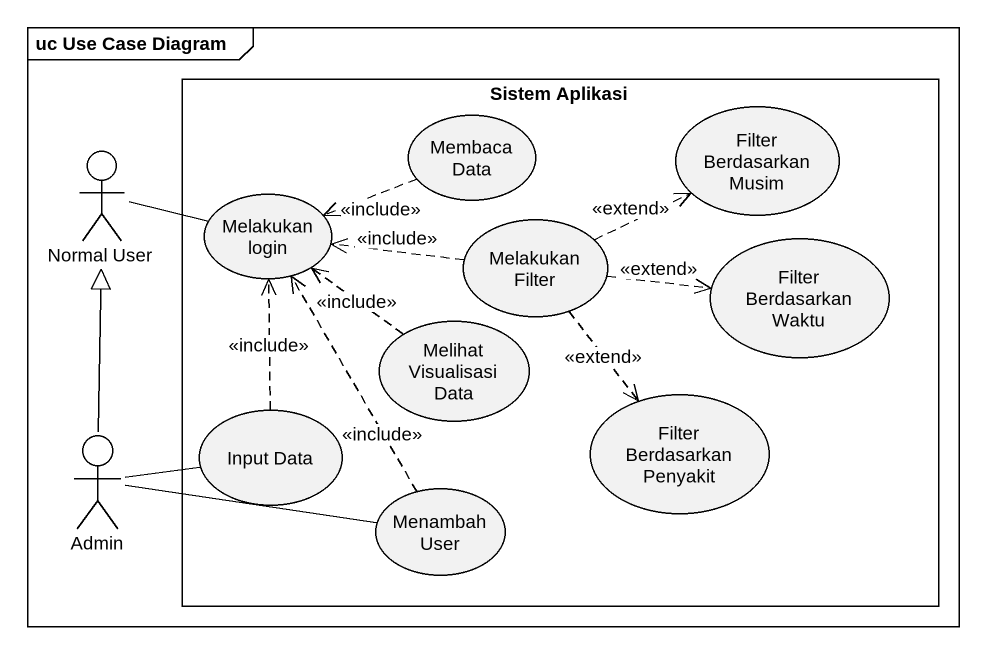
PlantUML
@startuml
mainframe uc Use Case Diagram
rectangle "Sistem Aplikasi" as Sistem_Aplikasi {
  usecase "Membaca Data" as Membaca_Data
  usecase "Filter Berdasarkan Musim" as Filter_Berdasarkan_Musim
  usecase "Melakukan login" as Melakukan_login
  usecase "Melakukan Filter" as Melakukan_Filter
  usecase "Filter Berdasarkan Waktu" as Filter_Berdasarkan_Waktu
  usecase "Melihat Visualisasi Data" as Melihat_Visualisasi_Data
  usecase "Input Data" as Input_Data
  usecase "Filter Berdasarkan Penyakit" as Filter_Berdasarkan_Penyakit
  usecase "Menambah User" as Menambah_User
}
actor "Normal User" as Normal_User
actor Admin
Membaca_Data .left.> Melakukan_login : <<include>>
Normal_User -right- Melakukan_login
Melakukan_Filter .right.> Filter_Berdasarkan_Musim : <<extend>>
Melakukan_Filter .left.> Melakukan_login : <<include>>
Melakukan_Filter .right.> Filter_Berdasarkan_Waktu : <<extend>>
Melakukan_Filter ..> Filter_Berdasarkan_Penyakit : <<extend>>
Melihat_Visualisasi_Data .up.> Melakukan_login : <<include>>
Admin -up-|> Normal_User
Admin -right- Input_Data
Admin -right- Menambah_User
Input_Data .up.> Melakukan_login : <<include>>
Menambah_User .up.> Melakukan_login : <<include>>
@enduml
